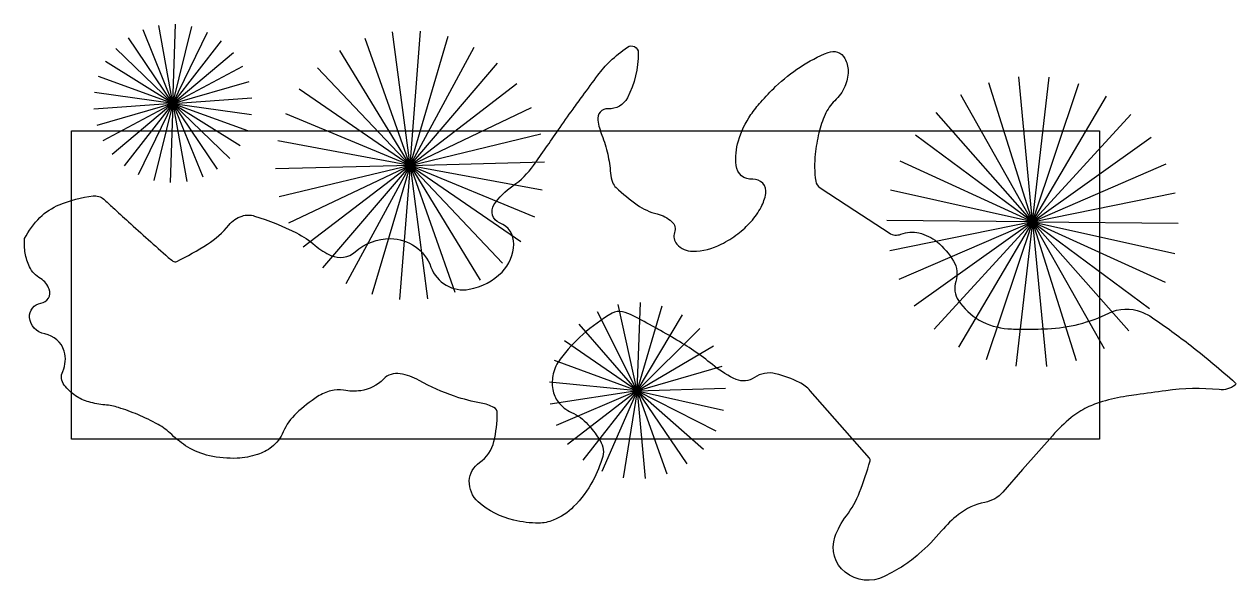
# Model space of a CAD drawing. Extents: x 147.51 to 148.69, y 127.47 to 128.01.
import ezdxf

# ---------------------------------------------------------------- set-up
doc = ezdxf.new("R2010")
doc.units = 0
doc.layers.get('0').update_dxf_attribs({"linetype": 'CONTINUOUS'})

# ---------------------------------------------------------------- blocks, each defined once
blk = doc.blocks.new('M-FLO1X3')
for p, q in [((-0.4014, 0.3266), (-0.4149, 0.4025)), ((-0.4014, 0.3266), (-0.3988, 0.4037)), ((-0.4014, 0.3266), (-0.3828, 0.4014)), ((-0.4014, 0.3266), (-0.4446, 0.3905)), ((-0.4014, 0.3266), (-0.4304, 0.3981)), ((-0.4014, 0.3266), (-0.3677, 0.396)), ((-0.1707, 0.2664), (-0.2144, 0.3898)), ((-0.1707, 0.2664), (-0.1878, 0.3962)), ((-0.1707, 0.2664), (-0.1604, 0.3969)), ((-0.1707, 0.2664), (-0.1335, 0.3919)), ((-0.4014, 0.3266), (-0.4569, 0.3801)), ((-0.4014, 0.3266), (-0.354, 0.3874)), ((-0.1707, 0.2664), (-0.2391, 0.378)), ((-0.1707, 0.2664), (-0.1082, 0.3814)), ((-0.4014, 0.3266), (-0.4668, 0.3674)), ((-0.4014, 0.3266), (-0.3424, 0.3763)), ((-0.1707, 0.2664), (-0.0856, 0.3659)), ((-0.4014, 0.3266), (-0.3334, 0.3629)), ((-0.1707, 0.2664), (-0.2608, 0.3613)), ((-0.4014, 0.3266), (-0.4739, 0.3529)), ((-0.4014, 0.3266), (-0.3273, 0.348)), ((-0.1707, 0.2664), (-0.0668, 0.346)), ((0.4349, 0.2116), (0.3924, 0.3467)), ((0.4349, 0.2116), (0.4215, 0.3526)), ((0.4349, 0.2116), (0.4511, 0.3523)), ((0.4349, 0.2116), (0.48, 0.3459)), ((-0.4014, 0.3266), (-0.4778, 0.3372)), ((-0.4014, 0.3266), (-0.3245, 0.3321)), ((-0.1707, 0.2664), (-0.2786, 0.3405)), ((0.4349, 0.2116), (0.3653, 0.3349)), ((0.4349, 0.2116), (0.5069, 0.3336)), ((-0.4014, 0.3266), (-0.4783, 0.3211)), ((-0.4014, 0.3266), (-0.4755, 0.3053)), ((-0.4014, 0.3266), (-0.4694, 0.2903)), ((-0.4014, 0.3266), (-0.4604, 0.277)), ((-0.4014, 0.3266), (-0.4488, 0.2658)), ((-0.4014, 0.3266), (-0.4351, 0.2573)), ((-0.4014, 0.3266), (-0.42, 0.2518)), ((-0.4014, 0.3266), (-0.404, 0.2496)), ((-0.4014, 0.3266), (-0.3879, 0.2507)), ((-0.4014, 0.3266), (-0.3724, 0.2552)), ((-0.4014, 0.3266), (-0.3582, 0.2628)), ((-0.4014, 0.3266), (-0.3459, 0.2731)), ((-0.4014, 0.3266), (-0.336, 0.2858)), ((-0.4014, 0.3266), (-0.3289, 0.3003)), ((-0.4014, 0.3266), (-0.325, 0.316)), ((-0.1707, 0.2664), (-0.0525, 0.3227)), ((-0.1707, 0.2664), (-0.2916, 0.3165)), ((0.4349, 0.2116), (0.3412, 0.3177)), ((0.4349, 0.2116), (0.5307, 0.3159)), ((-0.5, 0.3), (0.5, 0.3)), ((-0.5, 0), (-0.5, 0.3)), ((-0.1707, 0.2664), (-0.0434, 0.2969)), ((0.4349, 0.2116), (0.3211, 0.2959)), ((0.5, 0.3), (0.5, 0)), ((-0.1707, 0.2664), (-0.2994, 0.2902)), ((0.4349, 0.2116), (0.5503, 0.2937)), ((-0.1707, 0.2664), (-0.3016, 0.2629)), ((-0.1707, 0.2664), (-0.298, 0.2358)), ((-0.1707, 0.2664), (-0.2889, 0.21)), ((-0.1707, 0.2664), (-0.2746, 0.1867)), ((-0.1707, 0.2664), (-0.2557, 0.1668)), ((-0.1707, 0.2664), (-0.2332, 0.1513)), ((-0.1707, 0.2664), (-0.2079, 0.1408)), ((-0.1707, 0.2664), (-0.181, 0.1358)), ((-0.1707, 0.2664), (-0.0398, 0.2698)), ((-0.1707, 0.2664), (-0.1536, 0.1366)), ((-0.1707, 0.2664), (-0.127, 0.1429)), ((-0.1707, 0.2664), (-0.1023, 0.1547)), ((-0.1707, 0.2664), (-0.0806, 0.1714)), ((-0.1707, 0.2664), (-0.0628, 0.1922)), ((-0.1707, 0.2664), (-0.0497, 0.2162)), ((-0.1707, 0.2664), (-0.042, 0.2425)), ((0.4349, 0.2116), (0.3061, 0.2704)), ((0.4349, 0.2116), (0.5649, 0.268)), ((0.4349, 0.2116), (0.2967, 0.2423)), ((0.4349, 0.2116), (0.5737, 0.2397)), ((0.4349, 0.2116), (0.2933, 0.2129)), ((0.4349, 0.2116), (0.2961, 0.1834)), ((0.4349, 0.2116), (0.305, 0.1552)), ((0.4349, 0.2116), (0.3196, 0.1294)), ((0.4349, 0.2116), (0.3392, 0.1072)), ((0.4349, 0.2116), (0.363, 0.0896)), ((0.4349, 0.2116), (0.3899, 0.0773)), ((0.4349, 0.2116), (0.4188, 0.0709)), ((0.4349, 0.2116), (0.4484, 0.0706)), ((0.4349, 0.2116), (0.4774, 0.0765)), ((0.4349, 0.2116), (0.5046, 0.0883)), ((0.4349, 0.2116), (0.5287, 0.1054)), ((0.4349, 0.2116), (0.5487, 0.1273)), ((0.4349, 0.2116), (0.5638, 0.1528)), ((0.4349, 0.2116), (0.5732, 0.1808)), ((0.4349, 0.2116), (0.5766, 0.2102)), ((0.0504, 0.0472), (0.0319, 0.1311)), ((0.0504, 0.0472), (0.0534, 0.1331)), ((0.0504, 0.0472), (0.0747, 0.1297)), ((0.0504, 0.0472), (0.0117, 0.1239)), ((0.0504, 0.0472), (0.0944, 0.121)), ((0.0504, 0.0472), (-0.0062, 0.1119)), ((0.0504, 0.0472), (0.1114, 0.1078)), ((0.0504, 0.0472), (-0.0205, 0.0958)), ((0.0504, 0.0472), (0.1245, 0.0907)), ((0.0504, 0.0472), (-0.0303, 0.0766)), ((0.0504, 0.0472), (0.133, 0.0709)), ((0.0504, 0.0472), (-0.0351, 0.0556)), ((0.0504, 0.0472), (-0.0345, 0.0341)), ((0.0504, 0.0472), (-0.0285, 0.0134)), ((0.0504, 0.0472), (-0.0176, -0.0052)), ((0.0504, 0.0472), (-0.0025, -0.0205)), ((0.0504, 0.0472), (0.016, -0.0315)), ((0.0504, 0.0472), (0.0367, -0.0376)), ((0.0504, 0.0472), (0.1363, 0.0497)), ((0.0504, 0.0472), (0.0985, -0.024)), ((0.0504, 0.0472), (0.1147, -0.0098)), ((0.0504, 0.0472), (0.1268, 0.008)), ((0.0504, 0.0472), (0.1342, 0.0282)), ((0.0504, 0.0472), (0.0582, -0.0383)), ((0.0504, 0.0472), (0.0793, -0.0337)), ((0.5, 0), (-0.5, 0))]:
    blk.add_line(p, q)
blk.add_lwpolyline([(-0.5456, 0.1951, -0.084346), (-0.5307, 0.2157, -0.095723), (-0.5119, 0.228, -0.066604), (-0.4791, 0.2367, -0.216338), (-0.4687, 0.2335, -0.005158), (-0.4598, 0.2254, 0.003009), (-0.4447, 0.2116, 0.002393), (-0.4059, 0.1769, 0.021202), (-0.4014, 0.1732, 0.28076), (-0.3977, 0.1729, 0.028001), (-0.3678, 0.1897, 0.082276), (-0.347, 0.2082, -0.148965), (-0.3341, 0.2171, -0.152301), (-0.3219, 0.2171, -0.0417), (-0.2812, 0.2006, -0.060104), (-0.263, 0.1885, 0.072098), (-0.2476, 0.1787, 0.293224), (-0.2241, 0.1823, -0.181985), (-0.1899, 0.1951, -0.315902), (-0.1503, 0.1674, 0.36481), (-0.113, 0.1458, 0.155243), (-0.0812, 0.1626, 0.192175), (-0.0697, 0.1897, 0.31121), (-0.0835, 0.2105, -0.474236), (-0.089, 0.228, -0.097516), (-0.0707, 0.2465, 0.089357), (-0.0505, 0.2664, 0.002842), (-0.0265, 0.3007, -0.00475), (-0.0121, 0.3211, -0.00186), (-0.0027, 0.334, -0.001188), (0.012, 0.354, -0.043793), (0.0241, 0.3678, -0.037269), (0.0408, 0.3814, -0.606737), (0.0514, 0.3759, -0.119108), (0.0408, 0.3321, -0.297658), (0.022, 0.3214, 0.482845), (0.012, 0.3102, 0.052178), (0.016, 0.2956, -0.041088), (0.0216, 0.2773, -0.029303), (0.0244, 0.2589, 0.060014), (0.0264, 0.2499, 0.124833), (0.0298, 0.2447, 0.028734), (0.0504, 0.228, 0.097596), (0.0696, 0.2192, -0.125985), (0.0841, 0.2116, -0.305512), (0.0866, 0.2011, 0.279032), (0.0889, 0.1897, 0.211602), (0.1043, 0.1828, 0.120891), (0.1321, 0.1897, 0.042156), (0.1482, 0.1998, 0.046146), (0.161, 0.2116, 0.063086), (0.1709, 0.2258, 0.078391), (0.1754, 0.239, 0.490427), (0.1627, 0.2528, -0.409954), (0.1465, 0.2664, -0.09541), (0.1488, 0.2902, -0.080755), (0.161, 0.3157, -0.028342), (0.1706, 0.328, -0.021183), (0.185, 0.343, -0.095116), (0.236, 0.3762, -0.380933), (0.2523, 0.3704, -0.12604), (0.2555, 0.358, -0.105056), (0.2523, 0.343, -0.098504), (0.2425, 0.3292, 0.101628), (0.2331, 0.3157, 0.040194), (0.2271, 0.2981, 0.035262), (0.2235, 0.2773, 0.062542), (0.224, 0.2511, 0.215319), (0.2283, 0.2444), (0.2619, 0.2225), (0.2956, 0.2006, 0.240629), (0.3069, 0.1994, -0.150784), (0.3244, 0.2006, -0.113468), (0.342, 0.192, -0.089496), (0.358, 0.1732, -0.212311), (0.3603, 0.1535, 0.225914), (0.3628, 0.1349, 0.118151), (0.3831, 0.1159, 0.113205), (0.4109, 0.1075, 0.016768), (0.4253, 0.107, 0.010048), (0.4494, 0.1075, 0.103887), (0.509, 0.1226, -0.2084), (0.5407, 0.1239, -0.058118), (0.5516, 0.1182, -0.015522), (0.5888, 0.0911, -0.015852), (0.6321, 0.055, -0.467346), (0.632, 0.0527, -0.194163), (0.6164, 0.0482, 0.05886), (0.5647, 0.0472, 0.00147), (0.5359, 0.0432, 0.004384), (0.5263, 0.0418, 0.02964), (0.503, 0.0366, 0.043414), (0.4878, 0.0308, 0.058103), (0.4724, 0.021, 0.041858), (0.4542, 0.0034), (0.4253, -0.0295), (0.4061, -0.0514, -0.165254), (0.3885, -0.0615, 0.117674), (0.3628, -0.0733, 0.051816), (0.3464, -0.0892, -0.037598), (0.3244, -0.1116, -0.0359), (0.3096, -0.1229, -0.030814), (0.2907, -0.1335, -0.289574), (0.2527, -0.1294, -0.316092), (0.2427, -0.0952, -0.082406), (0.2538, -0.0745, 0.072978), (0.2667, -0.0514, 0.020047), (0.2769, -0.0211, 0.2566), (0.2763, -0.0185), (0.2475, 0.0144), (0.2186, 0.0472, 0.099385), (0.2082, 0.0552, 0.052876), (0.185, 0.0637, 0.214199), (0.1643, 0.0599, -0.25725), (0.1465, 0.0582, -0.069531), (0.1258, 0.0708, 0.037344), (0.0889, 0.0965, 0.014144), (0.0463, 0.1201, 0.06306), (0.036, 0.1239, 0.188188), (0.026, 0.1225, 0.052563), (-0.0025, 0.102, 0.049529), (-0.0246, 0.078, 0.10307), (-0.0313, 0.0637, 0.10228), (-0.0318, 0.0484, 0.118914), (-0.0265, 0.0363, 0.125767), (-0.0136, 0.026, -0.103823), (0.0024, 0.0144, -0.037959), (0.013, 0.0006, -0.073079), (0.0168, -0.0076, -0.144685), (0.0168, -0.0167, -0.050644), (0.0072, -0.0404, -0.0751), (-0.0115, -0.0656, -0.099601), (-0.0313, -0.0788, -0.097036), (-0.0455, -0.0816, -0.057266), (-0.0697, -0.0788, -0.124757), (-0.1044, -0.0609, -0.227459), (-0.113, -0.0404, -0.234465), (-0.1031, -0.0227, 0.187003), (-0.089, -0.0021, 0.057775), (-0.0858, 0.0254, 0.27167), (-0.089, 0.0308, 0.08676), (-0.1014, 0.0352, -0.042497), (-0.1274, 0.0418, -0.043532), (-0.1618, 0.0571, 0.083892), (-0.1803, 0.0637, 0.247199), (-0.1966, 0.0584, -0.166051), (-0.2187, 0.0472, -0.081817), (-0.2353, 0.0476, 0.111228), (-0.2476, 0.0472, 0.080731), (-0.2606, 0.0415, 0.043399), (-0.2812, 0.0253, 0.104558), (-0.294, 0.0071, -0.126512), (-0.3053, -0.0076, -0.087546), (-0.3191, -0.0149, -0.068039), (-0.3389, -0.0185, -0.066896), (-0.3658, -0.0161, -0.079381), (-0.387, -0.0076, -0.059607), (-0.4025, 0.0045, 0.070917), (-0.4158, 0.0144, 0.023011), (-0.4355, 0.0239, 0.025075), (-0.4543, 0.0308, 0.053758), (-0.4675, 0.0334, -0.045867), (-0.4831, 0.0363, -0.082098), (-0.4961, 0.0423, -0.077546), (-0.5071, 0.0527, -0.282393), (-0.5086, 0.066, 0.184041), (-0.5071, 0.0856, 0.286032), (-0.5261, 0.1024, -0.343893), (-0.5408, 0.1184, -0.394218), (-0.5297, 0.1324, 0.47136), (-0.5216, 0.1458, 0.178665), (-0.5301, 0.1562, -0.151314), (-0.5408, 0.1677, -0.067769), (-0.545, 0.181, -0.066758), (-0.5456, 0.1951)], format="xyb", close=True)

msp = doc.modelspace()

# ---------------------------------------------------------------- block references
at = {"color": 0}
msp.add_blockref('M-FLO1X3', (148.0553, 127.6076), dxfattribs=at)

doc.saveas('drawing.dxf')
